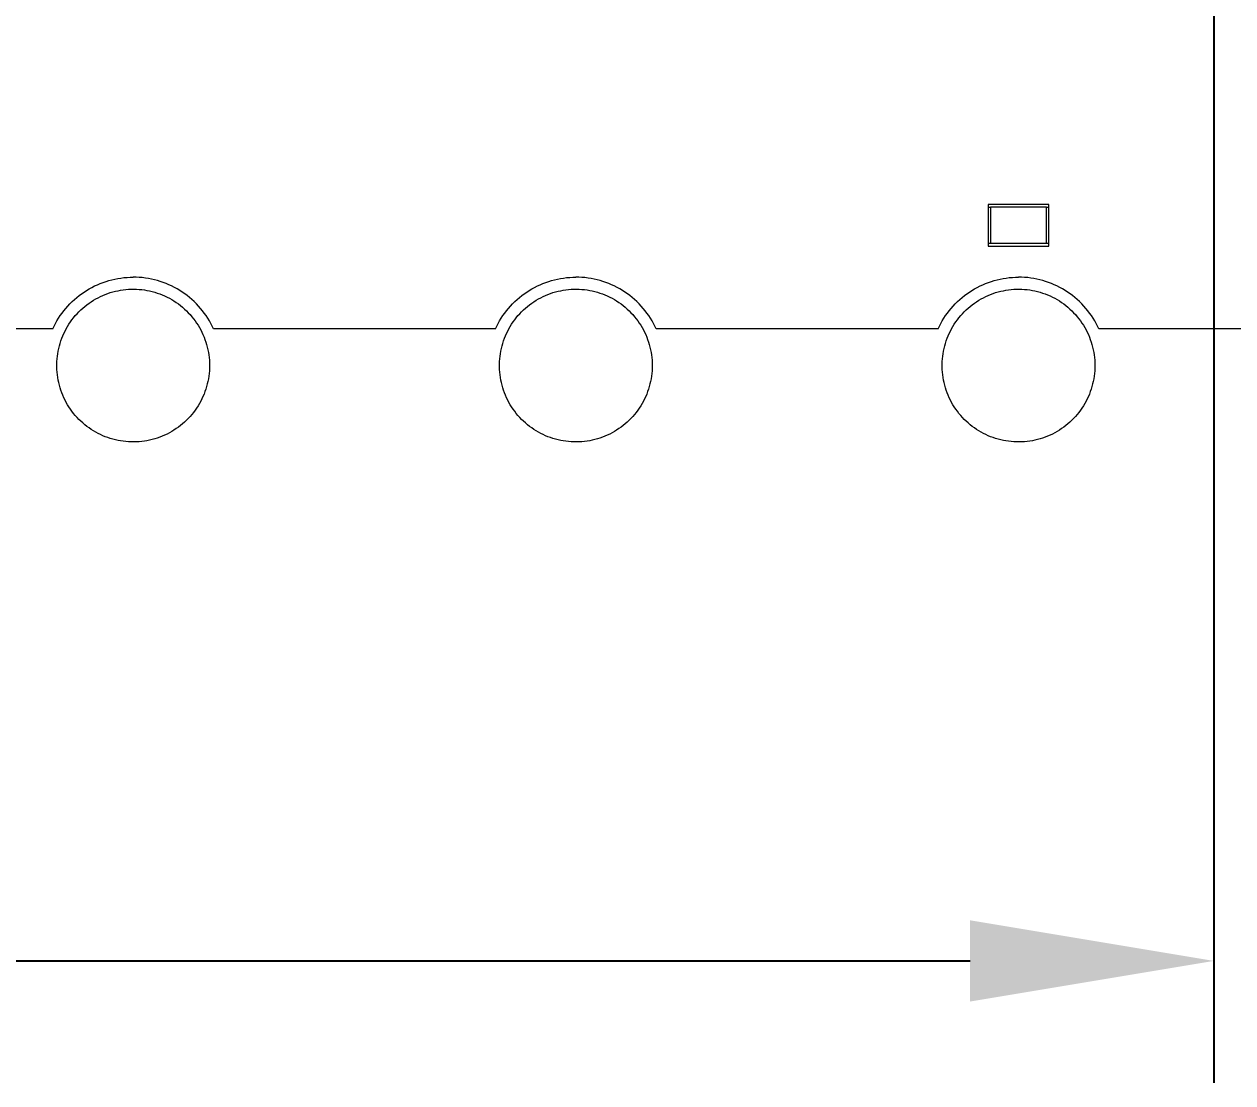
# Model space of a CAD drawing. Header units: millimetres. Extents: x 8434 to 10928, y 788 to 2545.
# Drawn here: x 9395 to 9494.1, y 788.4 to 875.3 of the extents above; entities that cross this region are included whole.
import ezdxf

# ---------------------------------------------------------------- set-up
doc = ezdxf.new("R2010")
doc.units = ezdxf.units.MM
doc.layers.add('ZANO_R', color=7, linetype='Continuous', lineweight=0)
doc.layers.add('ZANO_W', color=1, linetype='Continuous', lineweight=0)
doc.styles.get("Standard").update_dxf_attribs({"font": 'ARIALUNI.TTF'})
doc.dimstyles.new('pl i ang', dxfattribs={"dimtxt": 50, "dimasz": 50, "dimexe": 1.25, "dimexo": 0.625, "dimgap": 10, "dimtad": 1, "dimtoh": 1, "dimtxsty": 'Standard', "dimcen": 2.5, "dimclrd": 1, "dimclre": 1, "dimclrt": 1, "dimadec": 0, "dimazin": 0, "dimtfac": 1, "dimtmove": 0, "dimatfit": 3, "dimfxl": 1, "dimarcsym": 1})

# ---------------------------------------------------------------- blocks, each defined once
blk = doc.blocks.new('*D420')
at = {"layer": 'ZANO_W', "color": 1, "lineweight": -2}
for p, q in [((9242.57, 1030.28), (9242.57, 788.447)), ((9492.57, 1030.28), (9492.57, 788.447)), ((9262.57, 798.447), (9472.57, 798.447))]:
    blk.add_line(p, q, dxfattribs=at)
at = {"layer": 'ZANO_W', "color": 1}
for points in [[(9262.57, 801.78), (9262.57, 795.114), (9242.57, 798.447)], [(9472.57, 795.114), (9472.57, 801.78), (9492.57, 798.447)]]:
    blk.add_solid(points, dxfattribs=at)
at = {"layer": 'ZANO_W', "color": 1, "insert": (9367.57, 818.665), "char_height": 20, "attachment_point": 5}
blk.add_mtext('250', dxfattribs=at)

msp = doc.modelspace()

# ---------------------------------------------------------------- linework, layer by layer
at = {"layer": 'ZANO_R'}
for p, q in [((9479.046, 860.48), (9474.046, 860.48)), ((9474.046, 860.48), (9474.046, 857.08)), ((9474.046, 860.28), (9474.246, 860.28)), ((9474.246, 860.28), (9474.246, 857.28)), ((9478.846, 860.28), (9474.246, 860.28)), ((9478.846, 857.28), (9478.846, 860.28)), ((9478.846, 860.28), (9479.046, 860.28)), ((9479.046, 857.08), (9479.046, 860.48)), ((9474.246, 857.28), (9474.046, 857.28)), ((9474.046, 857.08), (9479.046, 857.08)), ((9478.846, 857.28), (9474.246, 857.28)), ((9479.046, 857.28), (9478.846, 857.28)), ((9400.965, 853.912), (9401.197, 854.009)), ((9401.197, 854.009), (9401.432, 854.099)), ((9401.432, 854.099), (9401.67, 854.18)), ((9401.67, 854.18), (9401.91, 854.253)), ((9401.91, 854.253), (9402.153, 854.318)), ((9402.153, 854.318), (9402.398, 854.374)), ((9402.398, 854.374), (9402.645, 854.421)), ((9402.645, 854.421), (9402.893, 854.461)), ((9402.893, 854.461), (9403.143, 854.491)), ((9403.143, 854.491), (9403.393, 854.513)), ((9403.393, 854.513), (9403.644, 854.526)), ((9403.644, 854.526), (9403.896, 854.53)), ((9404.147, 854.526), (9403.896, 854.53)), ((9404.398, 854.513), (9404.147, 854.526)), ((9404.648, 854.491), (9404.398, 854.513)), ((9404.898, 854.461), (9404.648, 854.491)), ((9405.146, 854.421), (9404.898, 854.461)), ((9405.393, 854.374), (9405.146, 854.421)), ((9405.638, 854.318), (9405.393, 854.374)), ((9405.881, 854.253), (9405.638, 854.318)), ((9406.121, 854.18), (9405.881, 854.253)), ((9406.359, 854.099), (9406.121, 854.18)), ((9406.594, 854.009), (9406.359, 854.099)), ((9406.826, 853.912), (9406.594, 854.009)), ((9437.291, 853.912), (9437.522, 854.009)), ((9437.522, 854.009), (9437.757, 854.099)), ((9437.757, 854.099), (9437.995, 854.18)), ((9437.995, 854.18), (9438.235, 854.253)), ((9438.235, 854.253), (9438.478, 854.318)), ((9438.478, 854.318), (9438.723, 854.374)), ((9438.723, 854.374), (9438.97, 854.421)), ((9438.97, 854.421), (9439.218, 854.461)), ((9439.218, 854.461), (9439.468, 854.491)), ((9439.468, 854.491), (9439.718, 854.513)), ((9439.718, 854.513), (9439.969, 854.526)), ((9439.969, 854.526), (9440.221, 854.53)), ((9440.472, 854.526), (9440.221, 854.53)), ((9440.723, 854.513), (9440.472, 854.526)), ((9440.973, 854.491), (9440.723, 854.513)), ((9441.223, 854.461), (9440.973, 854.491)), ((9441.471, 854.421), (9441.223, 854.461)), ((9441.718, 854.374), (9441.471, 854.421)), ((9441.963, 854.318), (9441.718, 854.374)), ((9442.206, 854.253), (9441.963, 854.318)), ((9442.447, 854.18), (9442.206, 854.253)), ((9442.684, 854.099), (9442.447, 854.18)), ((9442.919, 854.009), (9442.684, 854.099)), ((9443.151, 853.912), (9442.919, 854.009)), ((9473.616, 853.912), (9473.847, 854.009)), ((9473.847, 854.009), (9474.082, 854.099)), ((9474.082, 854.099), (9474.32, 854.18)), ((9474.32, 854.18), (9474.561, 854.253)), ((9474.561, 854.253), (9474.804, 854.318)), ((9474.804, 854.318), (9475.049, 854.374)), ((9475.049, 854.374), (9475.295, 854.421)), ((9475.295, 854.421), (9475.544, 854.461)), ((9475.544, 854.461), (9475.793, 854.491)), ((9475.793, 854.491), (9476.044, 854.513)), ((9476.044, 854.513), (9476.295, 854.526)), ((9476.295, 854.526), (9476.546, 854.53)), ((9476.797, 854.526), (9476.546, 854.53)), ((9477.048, 854.513), (9476.797, 854.526)), ((9477.299, 854.491), (9477.048, 854.513)), ((9477.548, 854.461), (9477.299, 854.491)), ((9477.797, 854.421), (9477.548, 854.461)), ((9478.043, 854.374), (9477.797, 854.421)), ((9478.288, 854.318), (9478.043, 854.374)), ((9478.531, 854.253), (9478.288, 854.318)), ((9478.772, 854.18), (9478.531, 854.253)), ((9479.01, 854.099), (9478.772, 854.18)), ((9479.244, 854.009), (9479.01, 854.099)), ((9479.476, 853.912), (9479.244, 854.009)), ((9399.261, 852.856), (9399.457, 853.013)), ((9399.457, 853.013), (9399.659, 853.163)), ((9399.659, 853.163), (9399.865, 853.307)), ((9399.865, 853.307), (9400.077, 853.443)), ((9400.077, 853.443), (9400.293, 853.572)), ((9400.293, 853.572), (9400.513, 853.693)), ((9400.513, 853.693), (9400.737, 853.806)), ((9400.737, 853.806), (9400.965, 853.912)), ((9401.211, 852.943), (9401.41, 853.033)), ((9401.41, 853.033), (9401.611, 853.116)), ((9401.611, 853.116), (9401.815, 853.192)), ((9401.815, 853.192), (9402.021, 853.26)), ((9402.021, 853.26), (9402.23, 853.322)), ((9402.23, 853.322), (9402.44, 853.376)), ((9402.44, 853.376), (9402.653, 853.423)), ((9402.653, 853.423), (9402.867, 853.462)), ((9402.867, 853.462), (9403.082, 853.494)), ((9403.082, 853.494), (9403.298, 853.519)), ((9403.298, 853.519), (9403.515, 853.536)), ((9403.515, 853.536), (9403.732, 853.545)), ((9403.732, 853.545), (9403.95, 853.547)), ((9403.95, 853.547), (9404.167, 853.541)), ((9404.167, 853.541), (9404.384, 853.528)), ((9404.384, 853.528), (9404.601, 853.507)), ((9404.601, 853.507), (9404.817, 853.479)), ((9404.817, 853.479), (9405.031, 853.443)), ((9405.031, 853.443), (9405.245, 853.4)), ((9405.245, 853.4), (9405.456, 853.35)), ((9405.456, 853.35), (9405.666, 853.292)), ((9405.666, 853.292), (9405.873, 853.227)), ((9405.873, 853.227), (9406.079, 853.155)), ((9406.079, 853.155), (9406.281, 853.075)), ((9406.281, 853.075), (9406.481, 852.989)), ((9406.481, 852.989), (9406.677, 852.896)), ((9407.054, 853.806), (9406.826, 853.912)), ((9407.278, 853.693), (9407.054, 853.806)), ((9407.498, 853.572), (9407.278, 853.693)), ((9407.714, 853.443), (9407.498, 853.572)), ((9407.926, 853.307), (9407.714, 853.443)), ((9408.132, 853.163), (9407.926, 853.307)), ((9408.334, 853.013), (9408.132, 853.163)), ((9408.53, 852.856), (9408.334, 853.013)), ((9435.587, 852.856), (9435.783, 853.013)), ((9435.783, 853.013), (9435.984, 853.163)), ((9435.984, 853.163), (9436.191, 853.307)), ((9436.191, 853.307), (9436.402, 853.443)), ((9436.402, 853.443), (9436.618, 853.572)), ((9436.618, 853.572), (9436.838, 853.693)), ((9436.838, 853.693), (9437.062, 853.806)), ((9437.062, 853.806), (9437.291, 853.912)), ((9437.537, 852.943), (9437.735, 853.033)), ((9437.735, 853.033), (9437.936, 853.116)), ((9437.936, 853.116), (9438.14, 853.192)), ((9438.14, 853.192), (9438.346, 853.26)), ((9438.346, 853.26), (9438.555, 853.322)), ((9438.555, 853.322), (9438.766, 853.376)), ((9438.766, 853.376), (9438.978, 853.423)), ((9438.978, 853.423), (9439.192, 853.462)), ((9439.192, 853.462), (9439.407, 853.494)), ((9439.407, 853.494), (9439.623, 853.519)), ((9439.623, 853.519), (9439.84, 853.536)), ((9439.84, 853.536), (9440.058, 853.545)), ((9440.058, 853.545), (9440.275, 853.547)), ((9440.275, 853.547), (9440.493, 853.541)), ((9440.493, 853.541), (9440.71, 853.528)), ((9440.71, 853.528), (9440.926, 853.507)), ((9440.926, 853.507), (9441.142, 853.479)), ((9441.142, 853.479), (9441.357, 853.443)), ((9441.357, 853.443), (9441.57, 853.4)), ((9441.57, 853.4), (9441.781, 853.35)), ((9441.781, 853.35), (9441.991, 853.292)), ((9441.991, 853.292), (9442.199, 853.227)), ((9442.199, 853.227), (9442.404, 853.155)), ((9442.404, 853.155), (9442.606, 853.075)), ((9442.606, 853.075), (9442.806, 852.989)), ((9442.806, 852.989), (9443.003, 852.896)), ((9443.379, 853.806), (9443.151, 853.912)), ((9443.603, 853.693), (9443.379, 853.806)), ((9443.824, 853.572), (9443.603, 853.693)), ((9444.04, 853.443), (9443.824, 853.572)), ((9444.251, 853.307), (9444.04, 853.443)), ((9444.457, 853.163), (9444.251, 853.307)), ((9444.659, 853.013), (9444.457, 853.163)), ((9444.855, 852.856), (9444.659, 853.013)), ((9471.912, 852.856), (9472.108, 853.013)), ((9472.108, 853.013), (9472.309, 853.163)), ((9472.309, 853.163), (9472.516, 853.307)), ((9472.516, 853.307), (9472.727, 853.443)), ((9472.727, 853.443), (9472.943, 853.572)), ((9472.943, 853.572), (9473.163, 853.693)), ((9473.163, 853.693), (9473.388, 853.806)), ((9473.388, 853.806), (9473.616, 853.912)), ((9473.862, 852.943), (9474.06, 853.033)), ((9474.06, 853.033), (9474.261, 853.116)), ((9474.261, 853.116), (9474.465, 853.192)), ((9474.465, 853.192), (9474.672, 853.26)), ((9474.672, 853.26), (9474.88, 853.322)), ((9474.88, 853.322), (9475.091, 853.376)), ((9475.091, 853.376), (9475.303, 853.423)), ((9475.303, 853.423), (9475.517, 853.462)), ((9475.517, 853.462), (9475.732, 853.494)), ((9475.732, 853.494), (9475.949, 853.519)), ((9475.949, 853.519), (9476.165, 853.536)), ((9476.165, 853.536), (9476.383, 853.545)), ((9476.383, 853.545), (9476.6, 853.547)), ((9476.6, 853.547), (9476.818, 853.541)), ((9476.818, 853.541), (9477.035, 853.528)), ((9477.035, 853.528), (9477.251, 853.507)), ((9477.251, 853.507), (9477.467, 853.479)), ((9477.467, 853.479), (9477.682, 853.443)), ((9477.682, 853.443), (9477.895, 853.4)), ((9477.895, 853.4), (9478.107, 853.35)), ((9478.107, 853.35), (9478.316, 853.292)), ((9478.316, 853.292), (9478.524, 853.227)), ((9478.524, 853.227), (9478.729, 853.155)), ((9478.729, 853.155), (9478.932, 853.075)), ((9478.932, 853.075), (9479.131, 852.989)), ((9479.131, 852.989), (9479.328, 852.896)), ((9479.704, 853.806), (9479.476, 853.912)), ((9479.929, 853.693), (9479.704, 853.806)), ((9480.149, 853.572), (9479.929, 853.693)), ((9480.365, 853.443), (9480.149, 853.572)), ((9480.576, 853.307), (9480.365, 853.443)), ((9480.783, 853.163), (9480.576, 853.307)), ((9480.984, 853.013), (9480.783, 853.163)), ((9481.18, 852.856), (9480.984, 853.013)), ((9398.21, 851.778), (9398.369, 851.973)), ((9398.369, 851.973), (9398.535, 852.162)), ((9398.535, 852.162), (9398.708, 852.344)), ((9398.708, 852.344), (9398.886, 852.521)), ((9398.886, 852.521), (9399.071, 852.692)), ((9399.071, 852.692), (9399.261, 852.856)), ((9399.601, 851.844), (9399.762, 851.99)), ((9399.762, 851.99), (9399.928, 852.131)), ((9399.928, 852.131), (9400.098, 852.266)), ((9400.098, 852.266), (9400.274, 852.395)), ((9400.274, 852.395), (9400.453, 852.517)), ((9400.453, 852.517), (9400.637, 852.634)), ((9400.637, 852.634), (9400.825, 852.743)), ((9400.825, 852.743), (9401.016, 852.847)), ((9401.016, 852.847), (9401.211, 852.943)), ((9406.677, 852.896), (9406.871, 852.796)), ((9406.871, 852.796), (9407.06, 852.689)), ((9407.06, 852.689), (9407.246, 852.576)), ((9407.246, 852.576), (9407.428, 852.457)), ((9407.428, 852.457), (9407.606, 852.331)), ((9407.606, 852.331), (9407.779, 852.199)), ((9407.779, 852.199), (9407.947, 852.061)), ((9407.947, 852.061), (9408.11, 851.918)), ((9408.72, 852.692), (9408.53, 852.856)), ((9408.905, 852.521), (9408.72, 852.692)), ((9409.083, 852.344), (9408.905, 852.521)), ((9409.256, 852.162), (9409.083, 852.344)), ((9409.422, 851.973), (9409.256, 852.162)), ((9409.581, 851.778), (9409.422, 851.973)), ((9434.535, 851.778), (9434.694, 851.973)), ((9434.694, 851.973), (9434.86, 852.162)), ((9434.86, 852.162), (9435.033, 852.344)), ((9435.033, 852.344), (9435.211, 852.521)), ((9435.211, 852.521), (9435.396, 852.692)), ((9435.396, 852.692), (9435.587, 852.856)), ((9435.926, 851.844), (9436.087, 851.99)), ((9436.087, 851.99), (9436.253, 852.131)), ((9436.253, 852.131), (9436.424, 852.266)), ((9436.424, 852.266), (9436.599, 852.395)), ((9436.599, 852.395), (9436.779, 852.517)), ((9436.779, 852.517), (9436.962, 852.634)), ((9436.962, 852.634), (9437.15, 852.743)), ((9437.15, 852.743), (9437.342, 852.847)), ((9437.342, 852.847), (9437.537, 852.943)), ((9443.003, 852.896), (9443.196, 852.796)), ((9443.196, 852.796), (9443.386, 852.689)), ((9443.386, 852.689), (9443.571, 852.576)), ((9443.571, 852.576), (9443.753, 852.457)), ((9443.753, 852.457), (9443.931, 852.331)), ((9443.931, 852.331), (9444.104, 852.199)), ((9444.104, 852.199), (9444.272, 852.061)), ((9444.272, 852.061), (9444.436, 851.918)), ((9445.045, 852.692), (9444.855, 852.856)), ((9445.23, 852.521), (9445.045, 852.692)), ((9445.409, 852.344), (9445.23, 852.521)), ((9445.581, 852.162), (9445.409, 852.344)), ((9445.747, 851.973), (9445.581, 852.162)), ((9445.906, 851.778), (9445.747, 851.973)), ((9470.86, 851.778), (9471.02, 851.973)), ((9471.02, 851.973), (9471.186, 852.162)), ((9471.186, 852.162), (9471.358, 852.344)), ((9471.358, 852.344), (9471.537, 852.521)), ((9471.537, 852.521), (9471.721, 852.692)), ((9471.721, 852.692), (9471.912, 852.856)), ((9472.251, 851.844), (9472.412, 851.99)), ((9472.412, 851.99), (9472.578, 852.131)), ((9472.578, 852.131), (9472.749, 852.266)), ((9472.749, 852.266), (9472.924, 852.395)), ((9472.924, 852.395), (9473.104, 852.517)), ((9473.104, 852.517), (9473.288, 852.634)), ((9473.288, 852.634), (9473.475, 852.743)), ((9473.475, 852.743), (9473.667, 852.847)), ((9473.667, 852.847), (9473.862, 852.943)), ((9479.328, 852.896), (9479.521, 852.796)), ((9479.521, 852.796), (9479.711, 852.689)), ((9479.711, 852.689), (9479.897, 852.576)), ((9479.897, 852.576), (9480.078, 852.457)), ((9480.078, 852.457), (9480.256, 852.331)), ((9480.256, 852.331), (9480.429, 852.199)), ((9480.429, 852.199), (9480.597, 852.061)), ((9480.597, 852.061), (9480.761, 851.918)), ((9481.371, 852.692), (9481.18, 852.856)), ((9481.555, 852.521), (9481.371, 852.692)), ((9481.734, 852.344), (9481.555, 852.521)), ((9481.906, 852.162), (9481.734, 852.344)), ((9482.072, 851.973), (9481.906, 852.162)), ((9482.232, 851.778), (9482.072, 851.973)), ((9397.642, 850.949), (9397.773, 851.164)), ((9397.773, 851.164), (9397.912, 851.374)), ((9397.912, 851.374), (9398.057, 851.579)), ((9398.057, 851.579), (9398.21, 851.778)), ((9398.75, 850.857), (9398.877, 851.034)), ((9398.877, 851.034), (9399.01, 851.206)), ((9399.01, 851.206), (9399.15, 851.373)), ((9399.15, 851.373), (9399.294, 851.535)), ((9399.294, 851.535), (9399.445, 851.692)), ((9399.445, 851.692), (9399.601, 851.844)), ((9408.11, 851.918), (9408.269, 851.769)), ((9408.269, 851.769), (9408.422, 851.614)), ((9408.422, 851.614), (9408.57, 851.455)), ((9408.57, 851.455), (9408.712, 851.29)), ((9408.712, 851.29), (9408.848, 851.12)), ((9408.848, 851.12), (9408.978, 850.946)), ((9409.734, 851.579), (9409.581, 851.778)), ((9409.879, 851.374), (9409.734, 851.579)), ((9410.018, 851.164), (9409.879, 851.374)), ((9410.149, 850.949), (9410.018, 851.164)), ((9433.968, 850.949), (9434.099, 851.164)), ((9434.099, 851.164), (9434.237, 851.374)), ((9434.237, 851.374), (9434.382, 851.579)), ((9434.382, 851.579), (9434.535, 851.778)), ((9435.075, 850.857), (9435.202, 851.034)), ((9435.202, 851.034), (9435.336, 851.206)), ((9435.336, 851.206), (9435.475, 851.373)), ((9435.475, 851.373), (9435.62, 851.535)), ((9435.62, 851.535), (9435.77, 851.692)), ((9435.77, 851.692), (9435.926, 851.844)), ((9444.436, 851.918), (9444.594, 851.769)), ((9444.594, 851.769), (9444.747, 851.614)), ((9444.747, 851.614), (9444.895, 851.455)), ((9444.895, 851.455), (9445.037, 851.29)), ((9445.037, 851.29), (9445.173, 851.12)), ((9445.173, 851.12), (9445.304, 850.946)), ((9446.059, 851.579), (9445.906, 851.778)), ((9446.205, 851.374), (9446.059, 851.579)), ((9446.343, 851.164), (9446.205, 851.374)), ((9446.474, 850.949), (9446.343, 851.164)), ((9470.293, 850.949), (9470.424, 851.164)), ((9470.424, 851.164), (9470.562, 851.374)), ((9470.562, 851.374), (9470.708, 851.579)), ((9470.708, 851.579), (9470.86, 851.778)), ((9471.4, 850.857), (9471.527, 851.034)), ((9471.527, 851.034), (9471.661, 851.206)), ((9471.661, 851.206), (9471.8, 851.373)), ((9471.8, 851.373), (9471.945, 851.535)), ((9471.945, 851.535), (9472.095, 851.692)), ((9472.095, 851.692), (9472.251, 851.844)), ((9480.761, 851.918), (9480.919, 851.769)), ((9480.919, 851.769), (9481.072, 851.614)), ((9481.072, 851.614), (9481.22, 851.455)), ((9481.22, 851.455), (9481.362, 851.29)), ((9481.362, 851.29), (9481.499, 851.12)), ((9481.499, 851.12), (9481.629, 850.946)), ((9482.384, 851.579), (9482.232, 851.778)), ((9482.53, 851.374), (9482.384, 851.579)), ((9482.668, 851.164), (9482.53, 851.374)), ((9482.799, 850.949), (9482.668, 851.164)), ((9397.295, 850.28), (9374.17, 850.28)), ((9397.295, 850.28), (9397.403, 850.507)), ((9397.403, 850.507), (9397.519, 850.73)), ((9397.519, 850.73), (9397.642, 850.949)), ((9398.209, 849.915), (9398.304, 850.111)), ((9398.304, 850.111), (9398.406, 850.303)), ((9398.406, 850.303), (9398.514, 850.492)), ((9398.514, 850.492), (9398.629, 850.677)), ((9398.629, 850.677), (9398.75, 850.857)), ((9408.978, 850.946), (9409.103, 850.768)), ((9409.103, 850.768), (9409.22, 850.585)), ((9409.22, 850.585), (9409.332, 850.398)), ((9409.332, 850.398), (9409.437, 850.207)), ((9409.437, 850.207), (9409.535, 850.013)), ((9409.535, 850.013), (9409.627, 849.816)), ((9410.272, 850.73), (9410.149, 850.949)), ((9410.388, 850.507), (9410.272, 850.73)), ((9410.496, 850.28), (9410.388, 850.507)), ((9433.621, 850.28), (9410.496, 850.28)), ((9433.621, 850.28), (9433.728, 850.507)), ((9433.728, 850.507), (9433.844, 850.73)), ((9433.844, 850.73), (9433.968, 850.949)), ((9434.535, 849.915), (9434.629, 850.111)), ((9434.629, 850.111), (9434.731, 850.303)), ((9434.731, 850.303), (9434.839, 850.492)), ((9434.839, 850.492), (9434.954, 850.677)), ((9434.954, 850.677), (9435.075, 850.857)), ((9445.304, 850.946), (9445.428, 850.768)), ((9445.428, 850.768), (9445.546, 850.585)), ((9445.546, 850.585), (9445.657, 850.398)), ((9445.657, 850.398), (9445.762, 850.207)), ((9445.762, 850.207), (9445.86, 850.013)), ((9445.86, 850.013), (9445.952, 849.816)), ((9446.597, 850.73), (9446.474, 850.949)), ((9446.713, 850.507), (9446.597, 850.73)), ((9446.821, 850.28), (9446.713, 850.507)), ((9469.946, 850.28), (9446.821, 850.28)), ((9469.946, 850.28), (9470.054, 850.507)), ((9470.054, 850.507), (9470.169, 850.73)), ((9470.169, 850.73), (9470.293, 850.949)), ((9470.86, 849.915), (9470.955, 850.111)), ((9470.955, 850.111), (9471.056, 850.303)), ((9471.056, 850.303), (9471.164, 850.492)), ((9471.164, 850.492), (9471.279, 850.677)), ((9471.279, 850.677), (9471.4, 850.857)), ((9481.629, 850.946), (9481.753, 850.768)), ((9481.753, 850.768), (9481.871, 850.585)), ((9481.871, 850.585), (9481.982, 850.398)), ((9481.982, 850.398), (9482.087, 850.207)), ((9482.087, 850.207), (9482.186, 850.013)), ((9482.186, 850.013), (9482.277, 849.816)), ((9482.922, 850.73), (9482.799, 850.949)), ((9483.038, 850.507), (9482.922, 850.73)), ((9483.146, 850.28), (9483.038, 850.507)), ((9503.57, 850.28), (9483.146, 850.28)), ((9397.84, 848.893), (9397.899, 849.103)), ((9397.899, 849.103), (9397.966, 849.31)), ((9397.966, 849.31), (9398.04, 849.514)), ((9398.04, 849.514), (9398.121, 849.716)), ((9398.121, 849.716), (9398.209, 849.915)), ((9409.627, 849.816), (9409.711, 849.615)), ((9409.711, 849.615), (9409.789, 849.412)), ((9409.789, 849.412), (9409.859, 849.206)), ((9409.859, 849.206), (9409.922, 848.998)), ((9409.922, 848.998), (9409.978, 848.788)), ((9434.165, 848.893), (9434.225, 849.103)), ((9434.225, 849.103), (9434.291, 849.31)), ((9434.291, 849.31), (9434.365, 849.514)), ((9434.365, 849.514), (9434.447, 849.716)), ((9434.447, 849.716), (9434.535, 849.915)), ((9445.952, 849.816), (9446.036, 849.615)), ((9446.036, 849.615), (9446.114, 849.412)), ((9446.114, 849.412), (9446.184, 849.206)), ((9446.184, 849.206), (9446.248, 848.998)), ((9446.248, 848.998), (9446.304, 848.788)), ((9470.49, 848.893), (9470.55, 849.103)), ((9470.55, 849.103), (9470.617, 849.31)), ((9470.617, 849.31), (9470.691, 849.514)), ((9470.691, 849.514), (9470.772, 849.716)), ((9470.772, 849.716), (9470.86, 849.915)), ((9482.277, 849.816), (9482.362, 849.615)), ((9482.362, 849.615), (9482.439, 849.412)), ((9482.439, 849.412), (9482.51, 849.206)), ((9482.51, 849.206), (9482.573, 848.998)), ((9482.573, 848.998), (9482.629, 848.788)), ((9397.652, 847.823), (9397.675, 848.04)), ((9397.675, 848.04), (9397.705, 848.255)), ((9397.705, 848.255), (9397.742, 848.469)), ((9397.742, 848.469), (9397.787, 848.682)), ((9397.787, 848.682), (9397.84, 848.893)), ((9409.978, 848.788), (9410.027, 848.576)), ((9410.027, 848.576), (9410.068, 848.362)), ((9410.068, 848.362), (9410.102, 848.148)), ((9410.102, 848.148), (9410.129, 847.932)), ((9433.977, 847.823), (9434, 848.04)), ((9434, 848.04), (9434.03, 848.255)), ((9434.03, 848.255), (9434.068, 848.469)), ((9434.068, 848.469), (9434.113, 848.682)), ((9434.113, 848.682), (9434.165, 848.893)), ((9446.304, 848.788), (9446.352, 848.576)), ((9446.352, 848.576), (9446.394, 848.362)), ((9446.394, 848.362), (9446.427, 848.148)), ((9446.427, 848.148), (9446.454, 847.932)), ((9470.303, 847.823), (9470.325, 848.04)), ((9470.325, 848.04), (9470.355, 848.255)), ((9470.355, 848.255), (9470.393, 848.469)), ((9470.393, 848.469), (9470.438, 848.682)), ((9470.438, 848.682), (9470.49, 848.893)), ((9482.629, 848.788), (9482.678, 848.576)), ((9482.678, 848.576), (9482.719, 848.362)), ((9482.719, 848.362), (9482.753, 848.148)), ((9482.753, 848.148), (9482.779, 847.932)), ((9397.629, 847.389), (9397.637, 847.606)), ((9397.629, 847.171), (9397.629, 847.389)), ((9397.637, 846.954), (9397.629, 847.171)), ((9397.637, 847.606), (9397.652, 847.823)), ((9410.129, 847.932), (9410.147, 847.715)), ((9410.147, 847.715), (9410.159, 847.498)), ((9410.159, 847.063), (9410.147, 846.845)), ((9410.159, 847.498), (9410.163, 847.28)), ((9410.163, 847.28), (9410.159, 847.063)), ((9433.955, 847.389), (9433.962, 847.606)), ((9433.955, 847.171), (9433.955, 847.389)), ((9433.962, 846.954), (9433.955, 847.171)), ((9433.962, 847.606), (9433.977, 847.823)), ((9446.454, 847.932), (9446.473, 847.715)), ((9446.473, 847.715), (9446.484, 847.498)), ((9446.484, 847.063), (9446.473, 846.845)), ((9446.484, 847.498), (9446.488, 847.28)), ((9446.488, 847.28), (9446.484, 847.063)), ((9470.28, 847.389), (9470.287, 847.606)), ((9470.28, 847.171), (9470.28, 847.389)), ((9470.287, 846.954), (9470.28, 847.171)), ((9470.287, 847.606), (9470.303, 847.823)), ((9482.779, 847.932), (9482.798, 847.715)), ((9482.798, 847.715), (9482.809, 847.498)), ((9482.809, 847.063), (9482.798, 846.845)), ((9482.809, 847.498), (9482.813, 847.28)), ((9482.813, 847.28), (9482.809, 847.063)), ((9397.652, 846.737), (9397.637, 846.954)), ((9397.675, 846.521), (9397.652, 846.737)), ((9397.705, 846.305), (9397.675, 846.521)), ((9397.742, 846.091), (9397.705, 846.305)), ((9397.787, 845.878), (9397.742, 846.091)), ((9410.068, 846.198), (9410.027, 845.984)), ((9410.102, 846.413), (9410.068, 846.198)), ((9410.129, 846.629), (9410.102, 846.413)), ((9410.147, 846.845), (9410.129, 846.629)), ((9433.977, 846.737), (9433.962, 846.954)), ((9434, 846.521), (9433.977, 846.737)), ((9434.03, 846.305), (9434, 846.521)), ((9434.068, 846.091), (9434.03, 846.305)), ((9434.113, 845.878), (9434.068, 846.091)), ((9446.394, 846.198), (9446.352, 845.984)), ((9446.427, 846.413), (9446.394, 846.198)), ((9446.454, 846.629), (9446.427, 846.413)), ((9446.473, 846.845), (9446.454, 846.629)), ((9470.303, 846.737), (9470.287, 846.954)), ((9470.325, 846.521), (9470.303, 846.737)), ((9470.355, 846.305), (9470.325, 846.521)), ((9470.393, 846.091), (9470.355, 846.305)), ((9470.438, 845.878), (9470.393, 846.091)), ((9482.719, 846.198), (9482.678, 845.984)), ((9482.753, 846.413), (9482.719, 846.198)), ((9482.779, 846.629), (9482.753, 846.413)), ((9482.798, 846.845), (9482.779, 846.629)), ((9397.84, 845.667), (9397.787, 845.878)), ((9397.899, 845.458), (9397.84, 845.667)), ((9397.966, 845.251), (9397.899, 845.458)), ((9398.04, 845.046), (9397.966, 845.251)), ((9398.121, 844.844), (9398.04, 845.046)), ((9409.789, 845.148), (9409.711, 844.945)), ((9409.859, 845.354), (9409.789, 845.148)), ((9409.922, 845.562), (9409.859, 845.354)), ((9409.978, 845.772), (9409.922, 845.562)), ((9410.027, 845.984), (9409.978, 845.772)), ((9434.165, 845.667), (9434.113, 845.878)), ((9434.225, 845.458), (9434.165, 845.667)), ((9434.291, 845.251), (9434.225, 845.458)), ((9434.365, 845.046), (9434.291, 845.251)), ((9434.447, 844.844), (9434.365, 845.046)), ((9446.114, 845.148), (9446.036, 844.945)), ((9446.184, 845.354), (9446.114, 845.148)), ((9446.248, 845.562), (9446.184, 845.354)), ((9446.304, 845.772), (9446.248, 845.562)), ((9446.352, 845.984), (9446.304, 845.772)), ((9470.49, 845.667), (9470.438, 845.878)), ((9470.55, 845.458), (9470.49, 845.667)), ((9470.617, 845.251), (9470.55, 845.458)), ((9470.691, 845.046), (9470.617, 845.251)), ((9470.772, 844.844), (9470.691, 845.046)), ((9482.439, 845.148), (9482.362, 844.945)), ((9482.51, 845.354), (9482.439, 845.148)), ((9482.573, 845.562), (9482.51, 845.354)), ((9482.629, 845.772), (9482.573, 845.562)), ((9482.678, 845.984), (9482.629, 845.772)), ((9398.209, 844.645), (9398.121, 844.844)), ((9398.304, 844.45), (9398.209, 844.645)), ((9398.406, 844.257), (9398.304, 844.45)), ((9398.514, 844.068), (9398.406, 844.257)), ((9398.629, 843.884), (9398.514, 844.068)), ((9409.332, 844.162), (9409.22, 843.976)), ((9409.437, 844.353), (9409.332, 844.162)), ((9409.535, 844.547), (9409.437, 844.353)), ((9409.627, 844.744), (9409.535, 844.547)), ((9409.711, 844.945), (9409.627, 844.744)), ((9434.535, 844.645), (9434.447, 844.844)), ((9434.629, 844.45), (9434.535, 844.645)), ((9434.731, 844.257), (9434.629, 844.45)), ((9434.839, 844.068), (9434.731, 844.257)), ((9434.954, 843.884), (9434.839, 844.068)), ((9445.657, 844.162), (9445.546, 843.976)), ((9445.762, 844.353), (9445.657, 844.162)), ((9445.86, 844.547), (9445.762, 844.353)), ((9445.952, 844.744), (9445.86, 844.547)), ((9446.036, 844.945), (9445.952, 844.744)), ((9470.86, 844.645), (9470.772, 844.844)), ((9470.955, 844.45), (9470.86, 844.645)), ((9471.056, 844.257), (9470.955, 844.45)), ((9471.164, 844.068), (9471.056, 844.257)), ((9471.279, 843.884), (9471.164, 844.068)), ((9481.982, 844.162), (9481.871, 843.976)), ((9482.087, 844.353), (9481.982, 844.162)), ((9482.186, 844.547), (9482.087, 844.353)), ((9482.277, 844.744), (9482.186, 844.547)), ((9482.362, 844.945), (9482.277, 844.744)), ((9398.75, 843.703), (9398.629, 843.884)), ((9398.877, 843.526), (9398.75, 843.703)), ((9399.01, 843.355), (9398.877, 843.526)), ((9399.15, 843.187), (9399.01, 843.355)), ((9399.294, 843.025), (9399.15, 843.187)), ((9408.57, 843.106), (9408.422, 842.946)), ((9408.712, 843.27), (9408.57, 843.106)), ((9408.848, 843.44), (9408.712, 843.27)), ((9408.978, 843.614), (9408.848, 843.44)), ((9409.103, 843.793), (9408.978, 843.614)), ((9409.22, 843.976), (9409.103, 843.793)), ((9435.075, 843.703), (9434.954, 843.884)), ((9435.202, 843.526), (9435.075, 843.703)), ((9435.336, 843.355), (9435.202, 843.526)), ((9435.475, 843.187), (9435.336, 843.355)), ((9435.62, 843.025), (9435.475, 843.187)), ((9444.895, 843.106), (9444.747, 842.946)), ((9445.037, 843.27), (9444.895, 843.106)), ((9445.173, 843.44), (9445.037, 843.27)), ((9445.304, 843.614), (9445.173, 843.44)), ((9445.428, 843.793), (9445.304, 843.614)), ((9445.546, 843.976), (9445.428, 843.793)), ((9471.4, 843.703), (9471.279, 843.884)), ((9471.527, 843.526), (9471.4, 843.703)), ((9471.661, 843.355), (9471.527, 843.526)), ((9471.8, 843.187), (9471.661, 843.355)), ((9471.945, 843.025), (9471.8, 843.187)), ((9481.22, 843.106), (9481.072, 842.946)), ((9481.362, 843.27), (9481.22, 843.106)), ((9481.499, 843.44), (9481.362, 843.27)), ((9481.629, 843.614), (9481.499, 843.44)), ((9481.753, 843.793), (9481.629, 843.614)), ((9481.871, 843.976), (9481.753, 843.793)), ((9399.445, 842.868), (9399.294, 843.025)), ((9399.601, 842.716), (9399.445, 842.868)), ((9399.762, 842.57), (9399.601, 842.716)), ((9399.928, 842.429), (9399.762, 842.57)), ((9400.098, 842.294), (9399.928, 842.429)), ((9400.274, 842.166), (9400.098, 842.294)), ((9400.453, 842.043), (9400.274, 842.166)), ((9400.637, 841.927), (9400.453, 842.043)), ((9407.428, 842.104), (9407.246, 841.984)), ((9407.606, 842.229), (9407.428, 842.104)), ((9407.779, 842.361), (9407.606, 842.229)), ((9407.947, 842.499), (9407.779, 842.361)), ((9408.11, 842.642), (9407.947, 842.499)), ((9408.269, 842.791), (9408.11, 842.642)), ((9408.422, 842.946), (9408.269, 842.791)), ((9435.77, 842.868), (9435.62, 843.025)), ((9435.926, 842.716), (9435.77, 842.868)), ((9436.087, 842.57), (9435.926, 842.716)), ((9436.253, 842.429), (9436.087, 842.57)), ((9436.424, 842.294), (9436.253, 842.429)), ((9436.599, 842.166), (9436.424, 842.294)), ((9436.779, 842.043), (9436.599, 842.166)), ((9436.962, 841.927), (9436.779, 842.043)), ((9443.753, 842.104), (9443.571, 841.984)), ((9443.931, 842.229), (9443.753, 842.104)), ((9444.104, 842.361), (9443.931, 842.229)), ((9444.272, 842.499), (9444.104, 842.361)), ((9444.436, 842.642), (9444.272, 842.499)), ((9444.594, 842.791), (9444.436, 842.642)), ((9444.747, 842.946), (9444.594, 842.791)), ((9472.095, 842.868), (9471.945, 843.025)), ((9472.251, 842.716), (9472.095, 842.868)), ((9472.412, 842.57), (9472.251, 842.716)), ((9472.578, 842.429), (9472.412, 842.57)), ((9472.749, 842.294), (9472.578, 842.429)), ((9472.924, 842.166), (9472.749, 842.294)), ((9473.104, 842.043), (9472.924, 842.166)), ((9473.288, 841.927), (9473.104, 842.043)), ((9480.078, 842.104), (9479.897, 841.984)), ((9480.256, 842.229), (9480.078, 842.104)), ((9480.429, 842.361), (9480.256, 842.229)), ((9480.597, 842.499), (9480.429, 842.361)), ((9480.761, 842.642), (9480.597, 842.499)), ((9480.919, 842.791), (9480.761, 842.642)), ((9481.072, 842.946), (9480.919, 842.791)), ((9400.825, 841.817), (9400.637, 841.927)), ((9401.016, 841.714), (9400.825, 841.817)), ((9401.211, 841.617), (9401.016, 841.714)), ((9401.41, 841.527), (9401.211, 841.617)), ((9401.611, 841.444), (9401.41, 841.527)), ((9401.815, 841.369), (9401.611, 841.444)), ((9402.021, 841.3), (9401.815, 841.369)), ((9402.23, 841.239), (9402.021, 841.3)), ((9402.44, 841.184), (9402.23, 841.239)), ((9402.653, 841.138), (9402.44, 841.184)), ((9402.867, 841.098), (9402.653, 841.138)), ((9403.082, 841.066), (9402.867, 841.098)), ((9403.298, 841.042), (9403.082, 841.066)), ((9404.601, 841.053), (9404.384, 841.032)), ((9404.817, 841.081), (9404.601, 841.053)), ((9405.031, 841.117), (9404.817, 841.081)), ((9405.245, 841.16), (9405.031, 841.117)), ((9405.456, 841.211), (9405.245, 841.16)), ((9405.666, 841.268), (9405.456, 841.211)), ((9405.873, 841.333), (9405.666, 841.268)), ((9406.079, 841.406), (9405.873, 841.333)), ((9406.281, 841.485), (9406.079, 841.406)), ((9406.481, 841.571), (9406.281, 841.485)), ((9406.677, 841.664), (9406.481, 841.571)), ((9406.871, 841.764), (9406.677, 841.664)), ((9407.06, 841.871), (9406.871, 841.764)), ((9407.246, 841.984), (9407.06, 841.871)), ((9437.15, 841.817), (9436.962, 841.927)), ((9437.342, 841.714), (9437.15, 841.817)), ((9437.537, 841.617), (9437.342, 841.714)), ((9437.735, 841.527), (9437.537, 841.617)), ((9437.936, 841.444), (9437.735, 841.527)), ((9438.14, 841.369), (9437.936, 841.444)), ((9438.346, 841.3), (9438.14, 841.369)), ((9438.555, 841.239), (9438.346, 841.3)), ((9438.766, 841.184), (9438.555, 841.239)), ((9438.978, 841.138), (9438.766, 841.184)), ((9439.192, 841.098), (9438.978, 841.138)), ((9439.407, 841.066), (9439.192, 841.098)), ((9439.623, 841.042), (9439.407, 841.066)), ((9440.926, 841.053), (9440.71, 841.032)), ((9441.142, 841.081), (9440.926, 841.053)), ((9441.357, 841.117), (9441.142, 841.081)), ((9441.57, 841.16), (9441.357, 841.117)), ((9441.781, 841.211), (9441.57, 841.16)), ((9441.991, 841.268), (9441.781, 841.211)), ((9442.199, 841.333), (9441.991, 841.268)), ((9442.404, 841.406), (9442.199, 841.333)), ((9442.606, 841.485), (9442.404, 841.406)), ((9442.806, 841.571), (9442.606, 841.485)), ((9443.003, 841.664), (9442.806, 841.571)), ((9443.196, 841.764), (9443.003, 841.664)), ((9443.386, 841.871), (9443.196, 841.764)), ((9443.571, 841.984), (9443.386, 841.871)), ((9473.475, 841.817), (9473.288, 841.927)), ((9473.667, 841.714), (9473.475, 841.817)), ((9473.862, 841.617), (9473.667, 841.714)), ((9474.06, 841.527), (9473.862, 841.617)), ((9474.261, 841.444), (9474.06, 841.527)), ((9474.465, 841.369), (9474.261, 841.444)), ((9474.672, 841.3), (9474.465, 841.369)), ((9474.88, 841.239), (9474.672, 841.3)), ((9475.091, 841.184), (9474.88, 841.239)), ((9475.303, 841.138), (9475.091, 841.184)), ((9475.517, 841.098), (9475.303, 841.138)), ((9475.732, 841.066), (9475.517, 841.098)), ((9475.949, 841.042), (9475.732, 841.066)), ((9477.251, 841.053), (9477.035, 841.032)), ((9477.467, 841.081), (9477.251, 841.053)), ((9477.682, 841.117), (9477.467, 841.081)), ((9477.895, 841.16), (9477.682, 841.117)), ((9478.107, 841.211), (9477.895, 841.16)), ((9478.316, 841.268), (9478.107, 841.211)), ((9478.524, 841.333), (9478.316, 841.268)), ((9478.729, 841.406), (9478.524, 841.333)), ((9478.932, 841.485), (9478.729, 841.406)), ((9479.131, 841.571), (9478.932, 841.485)), ((9479.328, 841.664), (9479.131, 841.571)), ((9479.521, 841.764), (9479.328, 841.664)), ((9479.711, 841.871), (9479.521, 841.764)), ((9479.897, 841.984), (9479.711, 841.871)), ((9403.515, 841.025), (9403.298, 841.042)), ((9403.732, 841.015), (9403.515, 841.025)), ((9403.95, 841.013), (9403.732, 841.015)), ((9404.167, 841.019), (9403.95, 841.013)), ((9404.384, 841.032), (9404.167, 841.019)), ((9439.84, 841.025), (9439.623, 841.042)), ((9440.058, 841.015), (9439.84, 841.025)), ((9440.275, 841.013), (9440.058, 841.015)), ((9440.493, 841.019), (9440.275, 841.013)), ((9440.71, 841.032), (9440.493, 841.019)), ((9476.165, 841.025), (9475.949, 841.042)), ((9476.383, 841.015), (9476.165, 841.025)), ((9476.6, 841.013), (9476.383, 841.015)), ((9476.818, 841.019), (9476.6, 841.013)), ((9477.035, 841.032), (9476.818, 841.019))]:
    msp.add_line(p, q, dxfattribs=at)

# ---------------------------------------------------------------- dimensions: what is measured, and where the dimension line sits
at = {"layer": 'ZANO_W'}
dim = msp.add_linear_dim(base=(9492.57, 798.447), p1=(9242.57, 1040.28), p2=(9492.57, 1040.28), dimstyle='pl i ang', override={"dimtxt": 20, "dimasz": 20, "dimexe": 10, "dimexo": 10, "dimtoh": 0, "dimdec": 0, "dimtdec": 0, "dimtmove": 1}, dxfattribs=at)
dim.commit()
dim.dimension.update_dxf_attribs({"geometry": '*D420', "text_midpoint": (9367.57, 818.665)})

doc.saveas('drawing.dxf')
